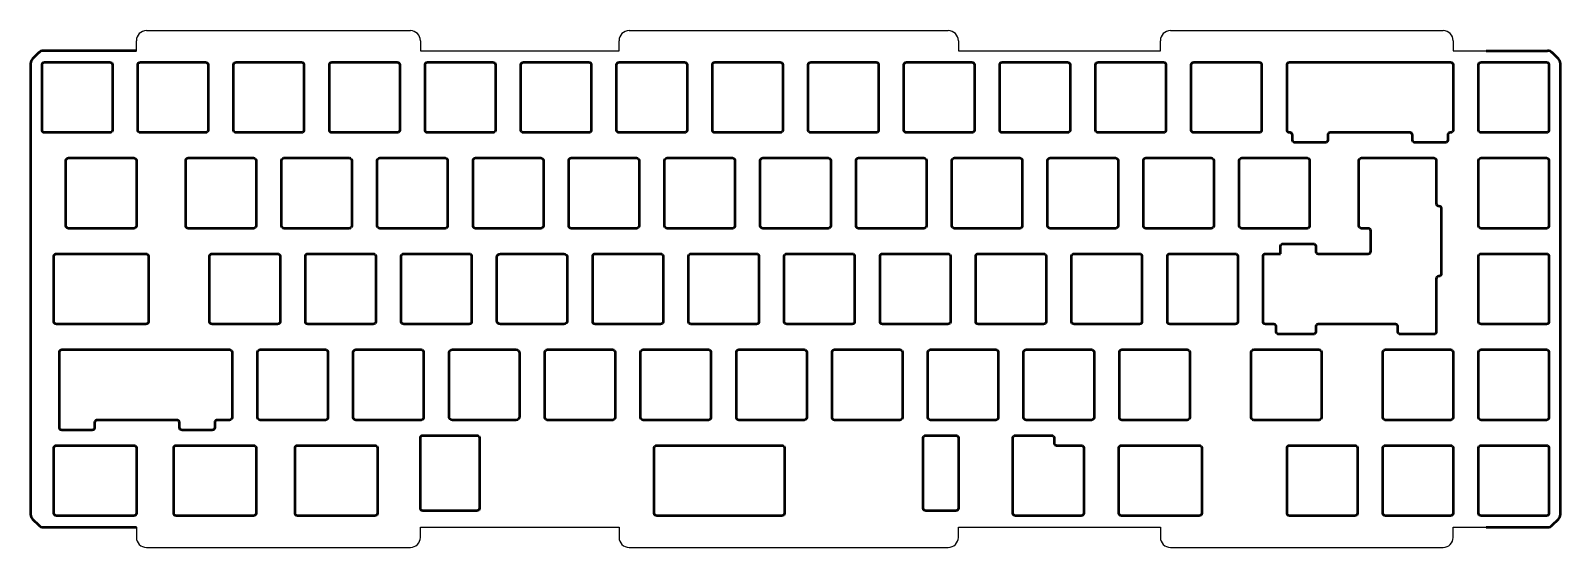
# Model space of a CAD drawing. Header units: millimetres. Extents: x 100 to 801, y 170 to 508.
# Drawn here: x 496.9 to 801.2, y 405.3 to 508 of the extents above; entities that cross this region are included whole.
import ezdxf

# ---------------------------------------------------------------- set-up
doc = ezdxf.new("R2010")
doc.units = ezdxf.units.MM
doc.layers.add('Visible', color=7, linetype='Continuous', lineweight=50)

msp = doc.modelspace()

# ---------------------------------------------------------------- linework, layer by layer
for p, q in [((517.97, 504.04), (517.97, 506.04)), ((519.97, 508.04), (572.48, 508.04)), ((574.48, 506.04), (574.48, 504.04)), ((613.98, 504.04), (613.98, 506.04)), ((615.98, 508.04), (679.48, 508.04)), ((681.48, 506.04), (681.48, 504.04)), ((721.66, 504.04), (721.66, 506.04)), ((723.66, 508.04), (777.91, 508.04)), ((779.91, 506.04), (779.91, 504.04)), ((574.48, 504.04), (613.98, 504.04)), ((681.48, 504.04), (721.66, 504.04)), ((779.91, 504.04), (786.44, 504.04)), ((517.97, 409.29), (517.97, 407.29)), ((574.48, 407.29), (574.48, 409.29)), ((574.48, 409.29), (613.98, 409.29)), ((613.98, 409.29), (613.98, 407.29)), ((681.48, 407.29), (681.48, 409.29)), ((681.48, 409.29), (721.66, 409.29)), ((721.66, 409.29), (721.66, 407.29)), ((779.91, 407.29), (779.91, 409.29)), ((779.91, 409.29), (786.44, 409.29)), ((519.97, 405.29), (572.48, 405.29)), ((615.98, 405.29), (679.48, 405.29)), ((723.66, 405.29), (777.91, 405.29))]:
    msp.add_line(p, q)
for centre, start, end in [((519.97, 506.04), 90, 180), ((572.48, 506.04), 0, 90), ((615.98, 506.04), 90, 180), ((679.48, 506.04), 0, 90), ((723.66, 506.04), 90, 180), ((777.91, 506.04), 0, 90), ((519.97, 407.29), 180, 270), ((572.48, 407.29), 270, 0), ((615.98, 407.29), 180, 270), ((679.48, 407.29), 270, 0), ((723.66, 407.29), 180, 270), ((777.91, 407.29), 270, 0)]:
    msp.add_arc(centre, 2, start, end)
at = {"layer": 'Visible'}
for p, q in [((498.55, 503.66), (497.32, 502.43)), ((517.97, 504.04), (499.48, 504.04)), ((786.44, 504.04), (798.7, 504.04)), ((800.85, 502.43), (799.62, 503.66)), ((496.94, 501.5), (496.94, 411.83)), ((499.21, 488.27), (499.21, 501.27)), ((499.71, 501.77), (512.71, 501.77)), ((513.21, 501.27), (513.21, 488.27)), ((518.26, 488.27), (518.26, 501.27)), ((518.76, 501.77), (531.76, 501.77)), ((532.26, 501.27), (532.26, 488.27)), ((537.31, 488.27), (537.31, 501.27)), ((537.81, 501.77), (550.81, 501.77)), ((551.31, 501.27), (551.31, 488.27)), ((556.36, 488.27), (556.36, 501.27)), ((556.86, 501.77), (569.86, 501.77)), ((570.36, 501.27), (570.36, 488.27)), ((575.41, 488.27), (575.41, 501.27)), ((575.91, 501.77), (588.91, 501.77)), ((589.41, 501.27), (589.41, 488.27)), ((594.46, 488.27), (594.46, 501.27)), ((594.96, 501.77), (607.96, 501.77)), ((608.46, 501.27), (608.46, 488.27)), ((613.51, 488.27), (613.51, 501.27)), ((614.01, 501.77), (627.01, 501.77)), ((627.51, 501.27), (627.51, 488.27)), ((632.56, 488.27), (632.56, 501.27)), ((633.06, 501.77), (646.06, 501.77)), ((646.56, 501.27), (646.56, 488.27)), ((651.61, 488.27), (651.61, 501.27)), ((652.11, 501.77), (665.11, 501.77)), ((665.61, 501.27), (665.61, 488.27)), ((670.66, 488.27), (670.66, 501.27)), ((671.16, 501.77), (684.16, 501.77)), ((684.66, 501.27), (684.66, 488.27)), ((689.71, 488.27), (689.71, 501.27)), ((690.21, 501.77), (703.21, 501.77)), ((703.71, 501.27), (703.71, 488.27)), ((708.76, 488.27), (708.76, 501.27)), ((709.26, 501.77), (722.26, 501.77)), ((722.76, 501.27), (722.76, 488.27)), ((727.81, 488.27), (727.81, 501.27)), ((728.31, 501.77), (741.31, 501.77)), ((741.81, 501.27), (741.81, 488.27)), ((746.86, 488.27), (746.86, 501.27)), ((747.36, 501.77), (779.41, 501.77)), ((779.91, 501.27), (779.91, 488.27)), ((784.96, 488.27), (784.96, 501.27)), ((785.46, 501.77), (798.46, 501.77)), ((798.96, 501.27), (798.96, 488.27)), ((801.24, 411.83), (801.24, 501.5)), ((512.71, 487.77), (499.71, 487.77)), ((531.76, 487.77), (518.76, 487.77)), ((550.81, 487.77), (537.81, 487.77)), ((569.86, 487.77), (556.86, 487.77)), ((588.91, 487.77), (575.91, 487.77)), ((607.96, 487.77), (594.96, 487.77)), ((627.01, 487.77), (614.01, 487.77)), ((646.06, 487.77), (633.06, 487.77)), ((665.11, 487.77), (652.11, 487.77)), ((684.16, 487.77), (671.16, 487.77)), ((703.21, 487.77), (690.21, 487.77)), ((722.26, 487.77), (709.26, 487.77)), ((741.31, 487.77), (728.31, 487.77)), ((747.45, 487.77), (747.36, 487.77)), ((747.95, 486.27), (747.95, 487.27)), ((754.95, 487.27), (754.95, 486.27)), ((771.32, 487.77), (755.45, 487.77)), ((771.82, 486.27), (771.82, 487.27)), ((778.82, 487.27), (778.82, 486.27)), ((779.41, 487.77), (779.32, 487.77)), ((798.46, 487.77), (785.46, 487.77)), ((754.45, 485.77), (748.45, 485.77)), ((778.32, 485.77), (772.32, 485.77)), ((503.97, 469.22), (503.97, 482.22)), ((504.47, 482.72), (517.47, 482.72)), ((517.97, 482.22), (517.97, 469.22)), ((527.79, 469.22), (527.79, 482.22)), ((528.29, 482.72), (541.29, 482.72)), ((541.79, 482.22), (541.79, 469.22)), ((546.84, 469.22), (546.84, 482.22)), ((547.34, 482.72), (560.34, 482.72)), ((560.84, 482.22), (560.84, 469.22)), ((565.89, 469.22), (565.89, 482.22)), ((566.39, 482.72), (579.39, 482.72)), ((579.89, 482.22), (579.89, 469.22)), ((584.94, 469.22), (584.94, 482.22)), ((585.44, 482.72), (598.44, 482.72)), ((598.94, 482.22), (598.94, 469.22)), ((603.99, 469.22), (603.99, 482.22)), ((604.49, 482.72), (617.49, 482.72)), ((617.99, 482.22), (617.99, 469.22)), ((623.04, 469.22), (623.04, 482.22)), ((623.54, 482.72), (636.54, 482.72)), ((637.04, 482.22), (637.04, 469.22)), ((642.09, 469.22), (642.09, 482.22)), ((642.59, 482.72), (655.59, 482.72)), ((656.09, 482.22), (656.09, 469.22)), ((661.14, 469.22), (661.14, 482.22)), ((661.64, 482.72), (674.64, 482.72)), ((675.14, 482.22), (675.14, 469.22)), ((680.19, 469.22), (680.19, 482.22)), ((680.69, 482.72), (693.69, 482.72)), ((694.19, 482.22), (694.19, 469.22)), ((699.24, 469.22), (699.24, 482.22)), ((699.74, 482.72), (712.74, 482.72)), ((713.24, 482.22), (713.24, 469.22)), ((718.29, 469.22), (718.29, 482.22)), ((718.79, 482.72), (731.79, 482.72)), ((732.29, 482.22), (732.29, 469.22)), ((737.34, 469.22), (737.34, 482.22)), ((737.84, 482.72), (750.84, 482.72)), ((751.34, 482.22), (751.34, 469.22)), ((761.15, 469.22), (761.15, 482.22)), ((761.65, 482.72), (776.03, 482.72)), ((776.53, 482.22), (776.53, 473.69)), ((784.96, 469.22), (784.96, 482.22)), ((785.46, 482.72), (798.46, 482.72)), ((798.96, 482.22), (798.96, 469.22)), ((777.53, 472.69), (777.53, 459.69)), ((517.47, 468.72), (504.47, 468.72)), ((541.29, 468.72), (528.29, 468.72)), ((560.34, 468.72), (547.34, 468.72)), ((579.39, 468.72), (566.39, 468.72)), ((598.44, 468.72), (585.44, 468.72)), ((617.49, 468.72), (604.49, 468.72)), ((636.54, 468.72), (623.54, 468.72)), ((655.59, 468.72), (642.59, 468.72)), ((674.64, 468.72), (661.64, 468.72)), ((693.69, 468.72), (680.69, 468.72)), ((712.74, 468.72), (699.74, 468.72)), ((731.79, 468.72), (718.79, 468.72)), ((750.84, 468.72), (737.84, 468.72)), ((763.03, 468.72), (761.65, 468.72)), ((798.46, 468.72), (785.46, 468.72)), ((746.07, 465.67), (752.07, 465.67)), ((763.53, 464.17), (763.53, 468.22)), ((501.59, 450.17), (501.59, 463.17)), ((502.09, 463.67), (519.86, 463.67)), ((520.36, 463.17), (520.36, 450.17)), ((532.55, 450.17), (532.55, 463.17)), ((533.05, 463.67), (546.05, 463.67)), ((546.55, 463.17), (546.55, 450.17)), ((551.6, 450.17), (551.6, 463.17)), ((552.1, 463.67), (565.1, 463.67)), ((565.6, 463.17), (565.6, 450.17)), ((570.65, 450.17), (570.65, 463.17)), ((571.15, 463.67), (584.15, 463.67)), ((584.65, 463.17), (584.65, 450.17)), ((589.7, 450.35), (589.7, 462.99)), ((590.38, 463.67), (603.02, 463.67)), ((603.7, 462.99), (603.7, 450.35)), ((608.75, 450.17), (608.75, 463.17)), ((609.25, 463.67), (622.25, 463.67)), ((622.75, 463.17), (622.75, 450.17)), ((627.8, 450.17), (627.8, 463.17)), ((628.3, 463.67), (641.3, 463.67)), ((641.8, 463.17), (641.8, 450.17)), ((646.85, 450.17), (646.85, 463.17)), ((647.35, 463.67), (660.35, 463.67)), ((660.85, 463.17), (660.85, 450.17)), ((665.9, 450.17), (665.9, 463.17)), ((666.4, 463.67), (679.4, 463.67)), ((679.9, 463.17), (679.9, 450.17)), ((684.95, 450.17), (684.95, 463.17)), ((685.45, 463.67), (698.45, 463.67)), ((698.95, 463.17), (698.95, 450.17)), ((704, 450.17), (704, 463.17)), ((704.5, 463.67), (717.5, 463.67)), ((718, 463.17), (718, 450.17)), ((723.05, 450.17), (723.05, 463.17)), ((723.55, 463.67), (736.55, 463.67)), ((737.05, 463.17), (737.05, 450.17)), ((742.1, 450.17), (742.1, 463.17)), ((742.6, 463.67), (745.57, 463.67)), ((745.57, 463.67), (745.57, 465.17)), ((752.57, 465.17), (752.57, 464.17)), ((753.07, 463.67), (763.03, 463.67)), ((784.96, 450.17), (784.96, 463.17)), ((785.46, 463.67), (798.46, 463.67)), ((798.96, 463.17), (798.96, 450.17)), ((776.53, 458.69), (776.53, 448.17)), ((519.86, 449.67), (502.09, 449.67)), ((546.05, 449.67), (533.05, 449.67)), ((565.1, 449.67), (552.1, 449.67)), ((584.15, 449.67), (571.15, 449.67)), ((603.02, 449.67), (590.38, 449.67)), ((622.25, 449.67), (609.25, 449.67)), ((641.3, 449.67), (628.3, 449.67)), ((660.35, 449.67), (647.35, 449.67)), ((679.4, 449.67), (666.4, 449.67)), ((698.45, 449.67), (685.45, 449.67)), ((717.5, 449.67), (704.5, 449.67)), ((736.55, 449.67), (723.55, 449.67)), ((744.21, 449.67), (742.6, 449.67)), ((744.71, 448.17), (744.71, 449.17)), ((752.07, 447.67), (745.21, 447.67)), ((752.57, 449.17), (752.57, 448.17)), ((768.41, 449.67), (753.07, 449.67)), ((768.91, 448.17), (768.91, 449.17)), ((776.03, 447.67), (769.41, 447.67)), ((798.46, 449.67), (785.46, 449.67)), ((503.18, 444.62), (536.52, 444.62)), ((542.57, 444.62), (555.57, 444.62)), ((561.62, 444.62), (574.62, 444.62)), ((580.85, 444.62), (593.49, 444.62)), ((599.72, 444.62), (612.72, 444.62)), ((618.77, 444.62), (631.77, 444.62)), ((637.82, 444.62), (650.82, 444.62)), ((656.87, 444.62), (669.87, 444.62)), ((675.92, 444.62), (688.92, 444.62)), ((694.97, 444.62), (707.97, 444.62)), ((714.02, 444.62), (727.02, 444.62)), ((740.22, 444.62), (753.22, 444.62)), ((766.41, 444.62), (779.41, 444.62)), ((785.46, 444.62), (798.46, 444.62)), ((502.68, 429.12), (502.68, 444.12)), ((537.02, 444.12), (537.02, 431.12)), ((542.07, 431.12), (542.07, 444.12)), ((556.07, 444.12), (556.07, 431.12)), ((561.12, 431.12), (561.12, 444.12)), ((575.12, 444.12), (575.12, 431.12)), ((580.17, 431.3), (580.17, 443.94)), ((594.17, 443.94), (594.17, 431.3)), ((599.22, 431.12), (599.22, 444.12)), ((613.22, 444.12), (613.22, 431.12)), ((618.27, 431.12), (618.27, 444.12)), ((632.27, 444.12), (632.27, 431.12)), ((637.32, 431.12), (637.32, 444.12)), ((651.32, 444.12), (651.32, 431.12)), ((656.37, 431.12), (656.37, 444.12)), ((670.37, 444.12), (670.37, 431.12)), ((675.42, 431.12), (675.42, 444.12)), ((689.42, 444.12), (689.42, 431.12)), ((694.47, 431.12), (694.47, 444.12)), ((708.47, 444.12), (708.47, 431.12)), ((713.52, 431.12), (713.52, 444.12)), ((727.52, 444.12), (727.52, 431.12)), ((739.72, 431.12), (739.72, 444.12)), ((753.72, 444.12), (753.72, 431.12)), ((765.91, 431.12), (765.91, 444.12)), ((779.91, 444.12), (779.91, 431.12)), ((784.96, 431.12), (784.96, 444.12)), ((798.96, 444.12), (798.96, 431.12)), ((509.68, 430.12), (509.68, 429.12)), ((526.06, 430.62), (510.18, 430.62)), ((526.56, 429.12), (526.56, 430.12)), ((533.56, 430.12), (533.56, 429.12)), ((536.52, 430.62), (534.06, 430.62)), ((555.57, 430.62), (542.57, 430.62)), ((574.62, 430.62), (561.62, 430.62)), ((593.49, 430.62), (580.85, 430.62)), ((612.72, 430.62), (599.72, 430.62)), ((631.77, 430.62), (618.77, 430.62)), ((650.82, 430.62), (637.82, 430.62)), ((669.87, 430.62), (656.87, 430.62)), ((688.92, 430.62), (675.92, 430.62)), ((707.97, 430.62), (694.97, 430.62)), ((727.02, 430.62), (714.02, 430.62)), ((753.22, 430.62), (740.22, 430.62)), ((779.41, 430.62), (766.41, 430.62)), ((798.46, 430.62), (785.46, 430.62)), ((509.18, 428.62), (503.18, 428.62)), ((533.06, 428.62), (527.06, 428.62)), ((574.48, 413.07), (574.48, 427.07)), ((574.98, 427.57), (585.73, 427.57)), ((586.23, 427.07), (586.23, 413.07)), ((674.48, 413.07), (674.48, 427.07)), ((674.98, 427.57), (680.98, 427.57)), ((681.48, 427.07), (681.48, 413.07)), ((692.32, 412.07), (692.32, 427.07)), ((692.82, 427.57), (700.03, 427.57)), ((700.53, 427.07), (700.53, 426.07)), ((501.59, 412.07), (501.59, 425.07)), ((502.09, 425.57), (517.47, 425.57)), ((517.97, 425.07), (517.97, 412.07)), ((525.41, 412.07), (525.41, 425.07)), ((525.91, 425.57), (541.29, 425.57)), ((541.79, 425.07), (541.79, 412.07)), ((549.54, 412.07), (549.54, 425.07)), ((550.04, 425.57), (565.42, 425.57)), ((565.92, 425.07), (565.92, 412.07)), ((620.98, 412.07), (620.98, 425.07)), ((621.48, 425.57), (646.38, 425.57)), ((646.88, 425.07), (646.88, 412.07)), ((701.03, 425.57), (705.92, 425.57)), ((706.42, 425.07), (706.42, 412.07)), ((713.42, 412.07), (713.42, 425.07)), ((713.92, 425.57), (729.41, 425.57)), ((729.91, 425.07), (729.91, 412.07)), ((746.86, 412.07), (746.86, 425.07)), ((747.36, 425.57), (760.36, 425.57)), ((760.86, 425.07), (760.86, 412.07)), ((765.91, 412.07), (765.91, 425.07)), ((766.41, 425.57), (779.41, 425.57)), ((779.91, 425.07), (779.91, 412.07)), ((784.96, 412.07), (784.96, 425.07)), ((785.46, 425.57), (798.46, 425.57)), ((798.96, 425.07), (798.96, 412.07)), ((497.32, 410.91), (498.55, 409.68)), ((517.47, 411.57), (502.09, 411.57)), ((541.29, 411.57), (525.91, 411.57)), ((565.42, 411.57), (550.04, 411.57)), ((585.73, 412.57), (574.98, 412.57)), ((646.38, 411.57), (621.48, 411.57)), ((680.98, 412.57), (674.98, 412.57)), ((705.92, 411.57), (692.82, 411.57)), ((729.41, 411.57), (713.92, 411.57)), ((760.36, 411.57), (747.36, 411.57)), ((779.41, 411.57), (766.41, 411.57)), ((798.46, 411.57), (785.46, 411.57)), ((799.62, 409.68), (800.85, 410.91)), ((499.48, 409.29), (517.97, 409.29)), ((786.44, 409.29), (798.7, 409.29))]:
    msp.add_line(p, q, dxfattribs=at)
for centre, start, end in [((498.24, 501.5), 135.0322, 179.9678), ((499.48, 502.73), 90.0322, 134.9678), ((798.69, 502.73), 45.032, 89.968), ((799.93, 501.5), 0.032, 44.968), ((498.24, 411.83), 180.0311, 224.9689), ((799.93, 411.83), 315.0308, 359.9692)]:
    msp.add_arc(centre, 1.31, start, end, dxfattribs=at)
for points in [[(499.21, 501.27), (499.21, 501.54), (499.44, 501.77), (499.71, 501.77)], [(512.71, 501.77), (512.99, 501.77), (513.21, 501.54), (513.21, 501.27)], [(518.26, 501.27), (518.26, 501.54), (518.49, 501.77), (518.76, 501.77)], [(531.76, 501.77), (532.04, 501.77), (532.26, 501.54), (532.26, 501.27)], [(537.31, 501.27), (537.31, 501.54), (537.54, 501.77), (537.81, 501.77)], [(550.81, 501.77), (551.09, 501.77), (551.31, 501.54), (551.31, 501.27)], [(556.36, 501.27), (556.36, 501.54), (556.59, 501.77), (556.86, 501.77)], [(569.86, 501.77), (570.14, 501.77), (570.36, 501.54), (570.36, 501.27)], [(575.41, 501.27), (575.41, 501.54), (575.64, 501.77), (575.91, 501.77)], [(588.91, 501.77), (589.19, 501.77), (589.41, 501.54), (589.41, 501.27)], [(594.46, 501.27), (594.46, 501.54), (594.69, 501.77), (594.96, 501.77)], [(607.96, 501.77), (608.24, 501.77), (608.46, 501.54), (608.46, 501.27)], [(613.51, 501.27), (613.51, 501.54), (613.74, 501.77), (614.01, 501.77)], [(627.01, 501.77), (627.29, 501.77), (627.51, 501.54), (627.51, 501.27)], [(632.56, 501.27), (632.56, 501.54), (632.79, 501.77), (633.06, 501.77)], [(646.06, 501.77), (646.34, 501.77), (646.56, 501.54), (646.56, 501.27)], [(651.61, 501.27), (651.61, 501.54), (651.84, 501.77), (652.11, 501.77)], [(665.11, 501.77), (665.39, 501.77), (665.61, 501.54), (665.61, 501.27)], [(670.66, 501.27), (670.66, 501.54), (670.89, 501.77), (671.16, 501.77)], [(684.16, 501.77), (684.44, 501.77), (684.66, 501.54), (684.66, 501.27)], [(689.71, 501.27), (689.71, 501.54), (689.94, 501.77), (690.21, 501.77)], [(703.21, 501.77), (703.49, 501.77), (703.71, 501.54), (703.71, 501.27)], [(708.76, 501.27), (708.76, 501.54), (708.99, 501.77), (709.26, 501.77)], [(722.26, 501.77), (722.54, 501.77), (722.76, 501.54), (722.76, 501.27)], [(727.81, 501.27), (727.81, 501.54), (728.04, 501.77), (728.31, 501.77)], [(741.31, 501.77), (741.59, 501.77), (741.81, 501.54), (741.81, 501.27)], [(746.86, 501.27), (746.86, 501.54), (747.09, 501.77), (747.36, 501.77)], [(779.41, 501.77), (779.69, 501.77), (779.91, 501.54), (779.91, 501.27)], [(784.96, 501.27), (784.96, 501.54), (785.19, 501.77), (785.46, 501.77)], [(798.46, 501.77), (798.74, 501.77), (798.96, 501.54), (798.96, 501.27)], [(499.71, 487.77), (499.44, 487.77), (499.21, 487.99), (499.21, 488.27)], [(513.21, 488.27), (513.21, 487.99), (512.99, 487.77), (512.71, 487.77)], [(518.76, 487.77), (518.49, 487.77), (518.26, 487.99), (518.26, 488.27)], [(532.26, 488.27), (532.26, 487.99), (532.04, 487.77), (531.76, 487.77)], [(537.81, 487.77), (537.54, 487.77), (537.31, 487.99), (537.31, 488.27)], [(551.31, 488.27), (551.31, 487.99), (551.09, 487.77), (550.81, 487.77)], [(556.86, 487.77), (556.59, 487.77), (556.36, 487.99), (556.36, 488.27)], [(570.36, 488.27), (570.36, 487.99), (570.14, 487.77), (569.86, 487.77)], [(575.91, 487.77), (575.64, 487.77), (575.41, 487.99), (575.41, 488.27)], [(589.41, 488.27), (589.41, 487.99), (589.19, 487.77), (588.91, 487.77)], [(594.96, 487.77), (594.69, 487.77), (594.46, 487.99), (594.46, 488.27)], [(608.46, 488.27), (608.46, 487.99), (608.24, 487.77), (607.96, 487.77)], [(614.01, 487.77), (613.74, 487.77), (613.51, 487.99), (613.51, 488.27)], [(627.51, 488.27), (627.51, 487.99), (627.29, 487.77), (627.01, 487.77)], [(633.06, 487.77), (632.79, 487.77), (632.56, 487.99), (632.56, 488.27)], [(646.56, 488.27), (646.56, 487.99), (646.34, 487.77), (646.06, 487.77)], [(652.11, 487.77), (651.84, 487.77), (651.61, 487.99), (651.61, 488.27)], [(665.61, 488.27), (665.61, 487.99), (665.39, 487.77), (665.11, 487.77)], [(671.16, 487.77), (670.89, 487.77), (670.66, 487.99), (670.66, 488.27)], [(684.66, 488.27), (684.66, 487.99), (684.44, 487.77), (684.16, 487.77)], [(690.21, 487.77), (689.94, 487.77), (689.71, 487.99), (689.71, 488.27)], [(703.71, 488.27), (703.71, 487.99), (703.49, 487.77), (703.21, 487.77)], [(709.26, 487.77), (708.99, 487.77), (708.76, 487.99), (708.76, 488.27)], [(722.76, 488.27), (722.76, 487.99), (722.54, 487.77), (722.26, 487.77)], [(728.31, 487.77), (728.04, 487.77), (727.81, 487.99), (727.81, 488.27)], [(741.81, 488.27), (741.81, 487.99), (741.59, 487.77), (741.31, 487.77)], [(747.36, 487.77), (747.09, 487.77), (746.86, 487.99), (746.86, 488.27)], [(747.95, 487.27), (747.95, 487.54), (747.72, 487.77), (747.45, 487.77)], [(755.45, 487.77), (755.17, 487.77), (754.95, 487.54), (754.95, 487.27)], [(771.82, 487.27), (771.82, 487.54), (771.6, 487.77), (771.32, 487.77)], [(779.32, 487.77), (779.05, 487.77), (778.82, 487.54), (778.82, 487.27)], [(779.91, 488.27), (779.91, 487.99), (779.69, 487.77), (779.41, 487.77)], [(785.46, 487.77), (785.19, 487.77), (784.96, 487.99), (784.96, 488.27)], [(798.96, 488.27), (798.96, 487.99), (798.74, 487.77), (798.46, 487.77)], [(748.45, 485.77), (748.17, 485.77), (747.95, 485.99), (747.95, 486.27)], [(754.95, 486.27), (754.95, 485.99), (754.72, 485.77), (754.45, 485.77)], [(772.32, 485.77), (772.05, 485.77), (771.82, 485.99), (771.82, 486.27)], [(778.82, 486.27), (778.82, 485.99), (778.6, 485.77), (778.32, 485.77)], [(503.97, 482.22), (503.97, 482.49), (504.2, 482.72), (504.47, 482.72)], [(517.47, 482.72), (517.75, 482.72), (517.97, 482.49), (517.97, 482.22)], [(527.79, 482.22), (527.79, 482.49), (528.01, 482.72), (528.29, 482.72)], [(541.29, 482.72), (541.56, 482.72), (541.79, 482.49), (541.79, 482.22)], [(546.84, 482.22), (546.84, 482.49), (547.06, 482.72), (547.34, 482.72)], [(560.34, 482.72), (560.61, 482.72), (560.84, 482.49), (560.84, 482.22)], [(565.89, 482.22), (565.89, 482.49), (566.11, 482.72), (566.39, 482.72)], [(579.39, 482.72), (579.66, 482.72), (579.89, 482.49), (579.89, 482.22)], [(584.94, 482.22), (584.94, 482.49), (585.16, 482.72), (585.44, 482.72)], [(598.44, 482.72), (598.71, 482.72), (598.94, 482.49), (598.94, 482.22)], [(603.99, 482.22), (603.99, 482.49), (604.21, 482.72), (604.49, 482.72)], [(617.49, 482.72), (617.76, 482.72), (617.99, 482.49), (617.99, 482.22)], [(623.04, 482.22), (623.04, 482.49), (623.26, 482.72), (623.54, 482.72)], [(636.54, 482.72), (636.81, 482.72), (637.04, 482.49), (637.04, 482.22)], [(642.09, 482.22), (642.09, 482.49), (642.31, 482.72), (642.59, 482.72)], [(655.59, 482.72), (655.86, 482.72), (656.09, 482.49), (656.09, 482.22)], [(661.14, 482.22), (661.14, 482.49), (661.36, 482.72), (661.64, 482.72)], [(674.64, 482.72), (674.91, 482.72), (675.14, 482.49), (675.14, 482.22)], [(680.19, 482.22), (680.19, 482.49), (680.41, 482.72), (680.69, 482.72)], [(693.69, 482.72), (693.96, 482.72), (694.19, 482.49), (694.19, 482.22)], [(699.24, 482.22), (699.24, 482.49), (699.46, 482.72), (699.74, 482.72)], [(712.74, 482.72), (713.01, 482.72), (713.24, 482.49), (713.24, 482.22)], [(718.29, 482.22), (718.29, 482.49), (718.51, 482.72), (718.79, 482.72)], [(731.79, 482.72), (732.06, 482.72), (732.29, 482.49), (732.29, 482.22)], [(737.34, 482.22), (737.34, 482.49), (737.56, 482.72), (737.84, 482.72)], [(750.84, 482.72), (751.11, 482.72), (751.34, 482.49), (751.34, 482.22)], [(761.15, 482.22), (761.15, 482.49), (761.37, 482.72), (761.65, 482.72)], [(776.03, 482.72), (776.31, 482.72), (776.53, 482.49), (776.53, 482.22)], [(784.96, 482.22), (784.96, 482.49), (785.19, 482.72), (785.46, 482.72)], [(798.46, 482.72), (798.74, 482.72), (798.96, 482.49), (798.96, 482.22)], [(776.53, 473.69), (776.53, 473.42), (776.75, 473.19), (777.03, 473.19)], [(777.03, 473.19), (777.31, 473.19), (777.53, 472.97), (777.53, 472.69)], [(504.47, 468.72), (504.2, 468.72), (503.97, 468.94), (503.97, 469.22)], [(517.97, 469.22), (517.97, 468.94), (517.75, 468.72), (517.47, 468.72)], [(528.29, 468.72), (528.01, 468.72), (527.79, 468.94), (527.79, 469.22)], [(541.79, 469.22), (541.79, 468.94), (541.56, 468.72), (541.29, 468.72)], [(547.34, 468.72), (547.06, 468.72), (546.84, 468.94), (546.84, 469.22)], [(560.84, 469.22), (560.84, 468.94), (560.61, 468.72), (560.34, 468.72)], [(566.39, 468.72), (566.11, 468.72), (565.89, 468.94), (565.89, 469.22)], [(579.89, 469.22), (579.89, 468.94), (579.66, 468.72), (579.39, 468.72)], [(585.44, 468.72), (585.16, 468.72), (584.94, 468.94), (584.94, 469.22)], [(598.94, 469.22), (598.94, 468.94), (598.71, 468.72), (598.44, 468.72)], [(604.49, 468.72), (604.21, 468.72), (603.99, 468.94), (603.99, 469.22)], [(617.99, 469.22), (617.99, 468.94), (617.76, 468.72), (617.49, 468.72)], [(623.54, 468.72), (623.26, 468.72), (623.04, 468.94), (623.04, 469.22)], [(637.04, 469.22), (637.04, 468.94), (636.81, 468.72), (636.54, 468.72)], [(642.59, 468.72), (642.31, 468.72), (642.09, 468.94), (642.09, 469.22)], [(656.09, 469.22), (656.09, 468.94), (655.86, 468.72), (655.59, 468.72)], [(661.64, 468.72), (661.36, 468.72), (661.14, 468.94), (661.14, 469.22)], [(675.14, 469.22), (675.14, 468.94), (674.91, 468.72), (674.64, 468.72)], [(680.69, 468.72), (680.41, 468.72), (680.19, 468.94), (680.19, 469.22)], [(694.19, 469.22), (694.19, 468.94), (693.96, 468.72), (693.69, 468.72)], [(699.74, 468.72), (699.46, 468.72), (699.24, 468.94), (699.24, 469.22)], [(713.24, 469.22), (713.24, 468.94), (713.01, 468.72), (712.74, 468.72)], [(718.79, 468.72), (718.51, 468.72), (718.29, 468.94), (718.29, 469.22)], [(732.29, 469.22), (732.29, 468.94), (732.06, 468.72), (731.79, 468.72)], [(737.84, 468.72), (737.56, 468.72), (737.34, 468.94), (737.34, 469.22)], [(751.34, 469.22), (751.34, 468.94), (751.11, 468.72), (750.84, 468.72)], [(761.65, 468.72), (761.37, 468.72), (761.15, 468.94), (761.15, 469.22)], [(763.53, 468.22), (763.53, 468.49), (763.31, 468.72), (763.03, 468.72)], [(785.46, 468.72), (785.19, 468.72), (784.96, 468.94), (784.96, 469.22)], [(798.96, 469.22), (798.96, 468.94), (798.74, 468.72), (798.46, 468.72)], [(745.57, 465.17), (745.57, 465.44), (745.79, 465.67), (746.07, 465.67)], [(752.07, 465.67), (752.34, 465.67), (752.57, 465.44), (752.57, 465.17)], [(501.59, 463.17), (501.59, 463.44), (501.82, 463.67), (502.09, 463.67)], [(519.86, 463.67), (520.13, 463.67), (520.36, 463.44), (520.36, 463.17)], [(532.55, 463.17), (532.55, 463.44), (532.77, 463.67), (533.05, 463.67)], [(546.05, 463.67), (546.33, 463.67), (546.55, 463.44), (546.55, 463.17)], [(551.6, 463.17), (551.6, 463.44), (551.82, 463.67), (552.1, 463.67)], [(565.1, 463.67), (565.38, 463.67), (565.6, 463.44), (565.6, 463.17)], [(570.65, 463.17), (570.65, 463.44), (570.87, 463.67), (571.15, 463.67)], [(584.15, 463.67), (584.43, 463.67), (584.65, 463.44), (584.65, 463.17)], [(589.7, 462.99), (589.7, 463.36), (590, 463.67), (590.38, 463.67)], [(603.02, 463.67), (603.39, 463.67), (603.7, 463.36), (603.7, 462.99)], [(608.75, 463.17), (608.75, 463.44), (608.97, 463.67), (609.25, 463.67)], [(622.25, 463.67), (622.53, 463.67), (622.75, 463.44), (622.75, 463.17)], [(627.8, 463.17), (627.8, 463.44), (628.02, 463.67), (628.3, 463.67)], [(641.3, 463.67), (641.58, 463.67), (641.8, 463.44), (641.8, 463.17)], [(646.85, 463.17), (646.85, 463.44), (647.07, 463.67), (647.35, 463.67)], [(660.35, 463.67), (660.63, 463.67), (660.85, 463.44), (660.85, 463.17)], [(665.9, 463.17), (665.9, 463.44), (666.12, 463.67), (666.4, 463.67)], [(679.4, 463.67), (679.68, 463.67), (679.9, 463.44), (679.9, 463.17)], [(684.95, 463.17), (684.95, 463.44), (685.17, 463.67), (685.45, 463.67)], [(698.45, 463.67), (698.73, 463.67), (698.95, 463.44), (698.95, 463.17)], [(704, 463.17), (704, 463.44), (704.22, 463.67), (704.5, 463.67)], [(717.5, 463.67), (717.78, 463.67), (718, 463.44), (718, 463.17)], [(723.05, 463.17), (723.05, 463.44), (723.27, 463.67), (723.55, 463.67)], [(736.55, 463.67), (736.83, 463.67), (737.05, 463.44), (737.05, 463.17)], [(742.1, 463.17), (742.1, 463.44), (742.32, 463.67), (742.6, 463.67)], [(752.57, 464.17), (752.57, 463.89), (752.79, 463.67), (753.07, 463.67)], [(763.03, 463.67), (763.31, 463.67), (763.53, 463.89), (763.53, 464.17)], [(784.96, 463.17), (784.96, 463.44), (785.19, 463.67), (785.46, 463.67)], [(798.46, 463.67), (798.74, 463.67), (798.96, 463.44), (798.96, 463.17)], [(777.53, 459.69), (777.53, 459.42), (777.31, 459.19), (777.03, 459.19)], [(777.03, 459.19), (776.75, 459.19), (776.53, 458.97), (776.53, 458.69)], [(502.09, 449.67), (501.82, 449.67), (501.59, 449.89), (501.59, 450.17)], [(520.36, 450.17), (520.36, 449.89), (520.13, 449.67), (519.86, 449.67)], [(533.05, 449.67), (532.77, 449.67), (532.55, 449.89), (532.55, 450.17)], [(546.55, 450.17), (546.55, 449.89), (546.33, 449.67), (546.05, 449.67)], [(552.1, 449.67), (551.82, 449.67), (551.6, 449.89), (551.6, 450.17)], [(565.6, 450.17), (565.6, 449.89), (565.38, 449.67), (565.1, 449.67)], [(571.15, 449.67), (570.87, 449.67), (570.65, 449.89), (570.65, 450.17)], [(584.65, 450.17), (584.65, 449.89), (584.43, 449.67), (584.15, 449.67)], [(590.38, 449.67), (590, 449.67), (589.7, 449.97), (589.7, 450.35)], [(603.7, 450.35), (603.7, 449.97), (603.39, 449.67), (603.02, 449.67)], [(609.25, 449.67), (608.97, 449.67), (608.75, 449.89), (608.75, 450.17)], [(622.75, 450.17), (622.75, 449.89), (622.53, 449.67), (622.25, 449.67)], [(628.3, 449.67), (628.02, 449.67), (627.8, 449.89), (627.8, 450.17)], [(641.8, 450.17), (641.8, 449.89), (641.58, 449.67), (641.3, 449.67)], [(647.35, 449.67), (647.07, 449.67), (646.85, 449.89), (646.85, 450.17)], [(660.85, 450.17), (660.85, 449.89), (660.63, 449.67), (660.35, 449.67)], [(666.4, 449.67), (666.12, 449.67), (665.9, 449.89), (665.9, 450.17)], [(679.9, 450.17), (679.9, 449.89), (679.68, 449.67), (679.4, 449.67)], [(685.45, 449.67), (685.17, 449.67), (684.95, 449.89), (684.95, 450.17)], [(698.95, 450.17), (698.95, 449.89), (698.73, 449.67), (698.45, 449.67)], [(704.5, 449.67), (704.22, 449.67), (704, 449.89), (704, 450.17)], [(718, 450.17), (718, 449.89), (717.78, 449.67), (717.5, 449.67)], [(723.55, 449.67), (723.27, 449.67), (723.05, 449.89), (723.05, 450.17)], [(737.05, 450.17), (737.05, 449.89), (736.83, 449.67), (736.55, 449.67)], [(742.6, 449.67), (742.32, 449.67), (742.1, 449.89), (742.1, 450.17)], [(744.71, 449.17), (744.71, 449.44), (744.49, 449.67), (744.21, 449.67)], [(745.21, 447.67), (744.94, 447.67), (744.71, 447.89), (744.71, 448.17)], [(752.57, 448.17), (752.57, 447.89), (752.34, 447.67), (752.07, 447.67)], [(753.07, 449.67), (752.79, 449.67), (752.57, 449.44), (752.57, 449.17)], [(768.91, 449.17), (768.91, 449.44), (768.69, 449.67), (768.41, 449.67)], [(769.41, 447.67), (769.13, 447.67), (768.91, 447.89), (768.91, 448.17)], [(776.53, 448.17), (776.53, 447.89), (776.31, 447.67), (776.03, 447.67)], [(785.46, 449.67), (785.19, 449.67), (784.96, 449.89), (784.96, 450.17)], [(798.96, 450.17), (798.96, 449.89), (798.74, 449.67), (798.46, 449.67)], [(502.68, 444.12), (502.68, 444.39), (502.9, 444.62), (503.18, 444.62)], [(536.52, 444.62), (536.8, 444.62), (537.02, 444.39), (537.02, 444.12)], [(542.07, 444.12), (542.07, 444.39), (542.3, 444.62), (542.57, 444.62)], [(555.57, 444.62), (555.85, 444.62), (556.07, 444.39), (556.07, 444.12)], [(561.12, 444.12), (561.12, 444.39), (561.35, 444.62), (561.62, 444.62)], [(574.62, 444.62), (574.9, 444.62), (575.12, 444.39), (575.12, 444.12)], [(580.17, 443.94), (580.17, 444.31), (580.48, 444.62), (580.85, 444.62)], [(593.49, 444.62), (593.87, 444.62), (594.17, 444.31), (594.17, 443.94)], [(599.22, 444.12), (599.22, 444.39), (599.45, 444.62), (599.72, 444.62)], [(612.72, 444.62), (613, 444.62), (613.22, 444.39), (613.22, 444.12)], [(618.27, 444.12), (618.27, 444.39), (618.5, 444.62), (618.77, 444.62)], [(631.77, 444.62), (632.05, 444.62), (632.27, 444.39), (632.27, 444.12)], [(637.32, 444.12), (637.32, 444.39), (637.55, 444.62), (637.82, 444.62)], [(650.82, 444.62), (651.1, 444.62), (651.32, 444.39), (651.32, 444.12)], [(656.37, 444.12), (656.37, 444.39), (656.6, 444.62), (656.87, 444.62)], [(669.87, 444.62), (670.15, 444.62), (670.37, 444.39), (670.37, 444.12)], [(675.42, 444.12), (675.42, 444.39), (675.65, 444.62), (675.92, 444.62)], [(688.92, 444.62), (689.2, 444.62), (689.42, 444.39), (689.42, 444.12)], [(694.47, 444.12), (694.47, 444.39), (694.7, 444.62), (694.97, 444.62)], [(707.97, 444.62), (708.25, 444.62), (708.47, 444.39), (708.47, 444.12)], [(713.52, 444.12), (713.52, 444.39), (713.75, 444.62), (714.02, 444.62)], [(727.02, 444.62), (727.3, 444.62), (727.52, 444.39), (727.52, 444.12)], [(739.72, 444.12), (739.72, 444.39), (739.94, 444.62), (740.22, 444.62)], [(753.22, 444.62), (753.49, 444.62), (753.72, 444.39), (753.72, 444.12)], [(765.91, 444.12), (765.91, 444.39), (766.14, 444.62), (766.41, 444.62)], [(779.41, 444.62), (779.69, 444.62), (779.91, 444.39), (779.91, 444.12)], [(784.96, 444.12), (784.96, 444.39), (785.19, 444.62), (785.46, 444.62)], [(798.46, 444.62), (798.74, 444.62), (798.96, 444.39), (798.96, 444.12)], [(503.18, 428.62), (502.9, 428.62), (502.68, 428.84), (502.68, 429.12)], [(509.68, 429.12), (509.68, 428.84), (509.46, 428.62), (509.18, 428.62)], [(510.18, 430.62), (509.9, 430.62), (509.68, 430.39), (509.68, 430.12)], [(526.56, 430.12), (526.56, 430.39), (526.33, 430.62), (526.06, 430.62)], [(527.06, 428.62), (526.78, 428.62), (526.56, 428.84), (526.56, 429.12)], [(533.56, 429.12), (533.56, 428.84), (533.33, 428.62), (533.06, 428.62)], [(534.06, 430.62), (533.78, 430.62), (533.56, 430.39), (533.56, 430.12)], [(537.02, 431.12), (537.02, 430.84), (536.8, 430.62), (536.52, 430.62)], [(542.57, 430.62), (542.3, 430.62), (542.07, 430.84), (542.07, 431.12)], [(556.07, 431.12), (556.07, 430.84), (555.85, 430.62), (555.57, 430.62)], [(561.62, 430.62), (561.35, 430.62), (561.12, 430.84), (561.12, 431.12)], [(575.12, 431.12), (575.12, 430.84), (574.9, 430.62), (574.62, 430.62)], [(580.85, 430.62), (580.48, 430.62), (580.17, 430.92), (580.17, 431.3)], [(594.17, 431.3), (594.17, 430.92), (593.87, 430.62), (593.49, 430.62)], [(599.72, 430.62), (599.45, 430.62), (599.22, 430.84), (599.22, 431.12)], [(613.22, 431.12), (613.22, 430.84), (613, 430.62), (612.72, 430.62)], [(618.77, 430.62), (618.5, 430.62), (618.27, 430.84), (618.27, 431.12)], [(632.27, 431.12), (632.27, 430.84), (632.05, 430.62), (631.77, 430.62)], [(637.82, 430.62), (637.55, 430.62), (637.32, 430.84), (637.32, 431.12)], [(651.32, 431.12), (651.32, 430.84), (651.1, 430.62), (650.82, 430.62)], [(656.87, 430.62), (656.6, 430.62), (656.37, 430.84), (656.37, 431.12)], [(670.37, 431.12), (670.37, 430.84), (670.15, 430.62), (669.87, 430.62)], [(675.92, 430.62), (675.65, 430.62), (675.42, 430.84), (675.42, 431.12)], [(689.42, 431.12), (689.42, 430.84), (689.2, 430.62), (688.92, 430.62)], [(694.97, 430.62), (694.7, 430.62), (694.47, 430.84), (694.47, 431.12)], [(708.47, 431.12), (708.47, 430.84), (708.25, 430.62), (707.97, 430.62)], [(714.02, 430.62), (713.75, 430.62), (713.52, 430.84), (713.52, 431.12)], [(727.52, 431.12), (727.52, 430.84), (727.3, 430.62), (727.02, 430.62)], [(740.22, 430.62), (739.94, 430.62), (739.72, 430.84), (739.72, 431.12)], [(753.72, 431.12), (753.72, 430.84), (753.49, 430.62), (753.22, 430.62)], [(766.41, 430.62), (766.14, 430.62), (765.91, 430.84), (765.91, 431.12)], [(779.91, 431.12), (779.91, 430.84), (779.69, 430.62), (779.41, 430.62)], [(785.46, 430.62), (785.19, 430.62), (784.96, 430.84), (784.96, 431.12)], [(798.96, 431.12), (798.96, 430.84), (798.74, 430.62), (798.46, 430.62)], [(574.48, 427.07), (574.48, 427.34), (574.7, 427.57), (574.98, 427.57)], [(585.73, 427.57), (586.01, 427.57), (586.23, 427.34), (586.23, 427.07)], [(674.48, 427.07), (674.48, 427.34), (674.7, 427.57), (674.98, 427.57)], [(680.98, 427.57), (681.25, 427.57), (681.48, 427.34), (681.48, 427.07)], [(692.32, 427.07), (692.32, 427.34), (692.54, 427.57), (692.82, 427.57)], [(700.03, 427.57), (700.31, 427.57), (700.53, 427.34), (700.53, 427.07)], [(700.53, 426.07), (700.53, 425.79), (700.76, 425.57), (701.03, 425.57)], [(501.59, 425.07), (501.59, 425.34), (501.82, 425.57), (502.09, 425.57)], [(517.47, 425.57), (517.75, 425.57), (517.97, 425.34), (517.97, 425.07)], [(525.41, 425.07), (525.41, 425.34), (525.63, 425.57), (525.91, 425.57)], [(541.29, 425.57), (541.56, 425.57), (541.79, 425.34), (541.79, 425.07)], [(549.54, 425.07), (549.54, 425.34), (549.76, 425.57), (550.04, 425.57)], [(565.42, 425.57), (565.7, 425.57), (565.92, 425.34), (565.92, 425.07)], [(620.98, 425.07), (620.98, 425.34), (621.2, 425.57), (621.48, 425.57)], [(646.38, 425.57), (646.66, 425.57), (646.88, 425.34), (646.88, 425.07)], [(705.92, 425.57), (706.19, 425.57), (706.42, 425.34), (706.42, 425.07)], [(713.42, 425.07), (713.42, 425.34), (713.65, 425.57), (713.92, 425.57)], [(729.41, 425.57), (729.68, 425.57), (729.91, 425.34), (729.91, 425.07)], [(746.86, 425.07), (746.86, 425.34), (747.09, 425.57), (747.36, 425.57)], [(760.36, 425.57), (760.64, 425.57), (760.86, 425.34), (760.86, 425.07)], [(765.91, 425.07), (765.91, 425.34), (766.14, 425.57), (766.41, 425.57)], [(779.41, 425.57), (779.69, 425.57), (779.91, 425.34), (779.91, 425.07)], [(784.96, 425.07), (784.96, 425.34), (785.19, 425.57), (785.46, 425.57)], [(798.46, 425.57), (798.74, 425.57), (798.96, 425.34), (798.96, 425.07)], [(502.09, 411.57), (501.82, 411.57), (501.59, 411.79), (501.59, 412.07)], [(517.97, 412.07), (517.97, 411.79), (517.75, 411.57), (517.47, 411.57)], [(525.91, 411.57), (525.63, 411.57), (525.41, 411.79), (525.41, 412.07)], [(541.79, 412.07), (541.79, 411.79), (541.56, 411.57), (541.29, 411.57)], [(550.04, 411.57), (549.76, 411.57), (549.54, 411.79), (549.54, 412.07)], [(565.92, 412.07), (565.92, 411.79), (565.7, 411.57), (565.42, 411.57)], [(574.98, 412.57), (574.7, 412.57), (574.48, 412.79), (574.48, 413.07)], [(586.23, 413.07), (586.23, 412.79), (586.01, 412.57), (585.73, 412.57)], [(621.48, 411.57), (621.2, 411.57), (620.98, 411.79), (620.98, 412.07)], [(646.88, 412.07), (646.88, 411.79), (646.66, 411.57), (646.38, 411.57)], [(674.98, 412.57), (674.7, 412.57), (674.48, 412.79), (674.48, 413.07)], [(681.48, 413.07), (681.48, 412.79), (681.25, 412.57), (680.98, 412.57)], [(692.82, 411.57), (692.54, 411.57), (692.32, 411.79), (692.32, 412.07)], [(706.42, 412.07), (706.42, 411.79), (706.19, 411.57), (705.92, 411.57)], [(713.92, 411.57), (713.65, 411.57), (713.42, 411.79), (713.42, 412.07)], [(729.91, 412.07), (729.91, 411.79), (729.68, 411.57), (729.41, 411.57)], [(747.36, 411.57), (747.09, 411.57), (746.86, 411.79), (746.86, 412.07)], [(760.86, 412.07), (760.86, 411.79), (760.64, 411.57), (760.36, 411.57)], [(766.41, 411.57), (766.14, 411.57), (765.91, 411.79), (765.91, 412.07)], [(779.91, 412.07), (779.91, 411.79), (779.69, 411.57), (779.41, 411.57)], [(785.46, 411.57), (785.19, 411.57), (784.96, 411.79), (784.96, 412.07)], [(798.96, 412.07), (798.96, 411.79), (798.74, 411.57), (798.46, 411.57)], [(498.55, 409.68), (498.8, 409.43), (499.13, 409.29), (499.48, 409.29)], [(798.7, 409.29), (799.04, 409.29), (799.37, 409.43), (799.62, 409.68)]]:
    msp.add_open_spline(points, degree=3, dxfattribs=at)

doc.saveas('drawing.dxf')
